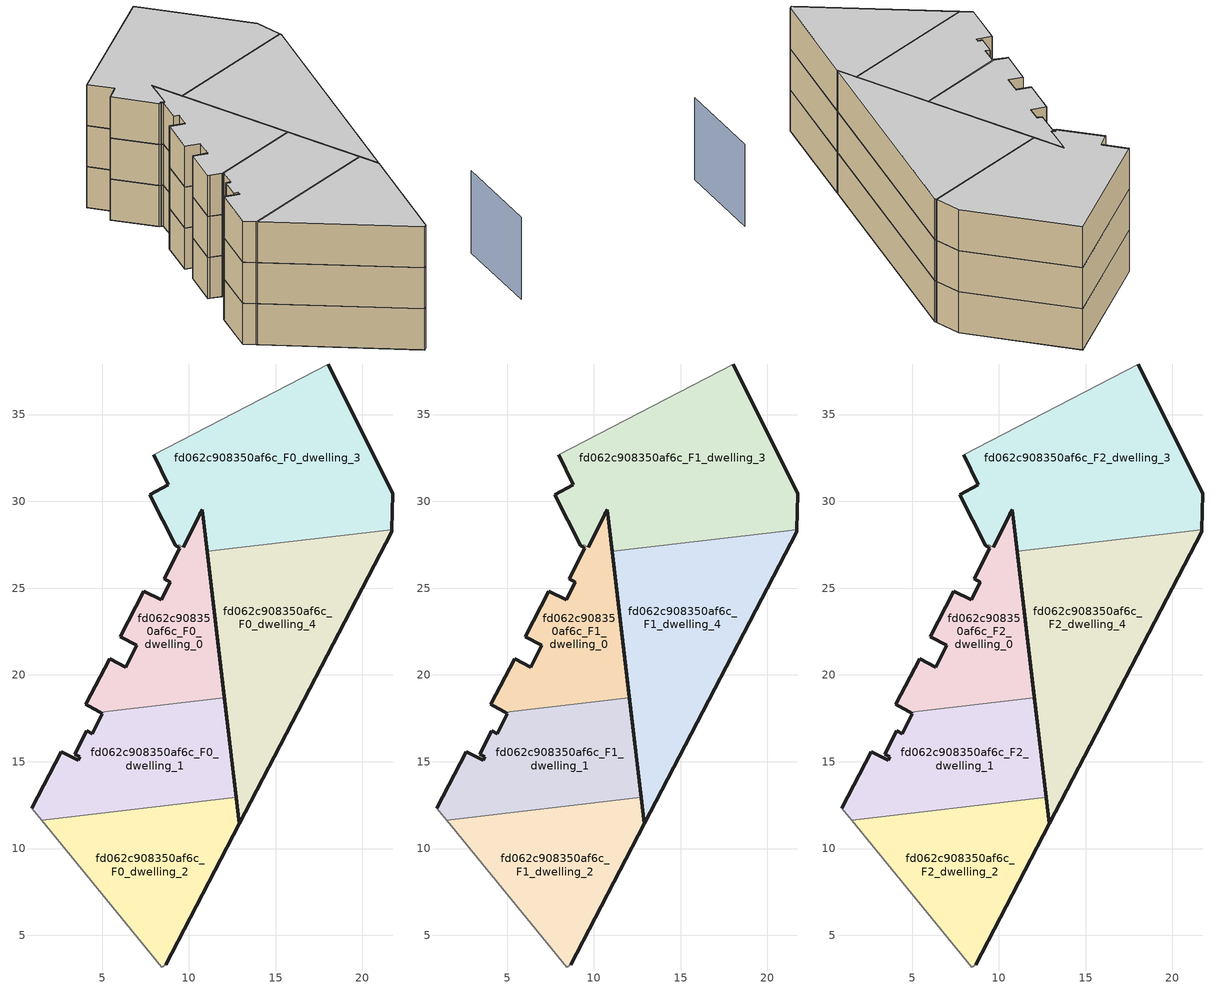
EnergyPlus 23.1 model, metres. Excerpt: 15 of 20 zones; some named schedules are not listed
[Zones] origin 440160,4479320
fd062c908350af6c_F0_dwelling_0
 floor ground (EU_floor_Construction): 12.04,18.68 10.76,29.53 10.65,29.29 10.64,29.29 10.64,29.28 9.68,27.36 9.42,27.51 9.35,27.38 9.48,27.3 8.59,25.53 8.92,25.35 8.41,24.35 7.41,24.83 6.04,22.19 6.99,21.7 6.36,20.44 5.43,20.93 4.07,18.31 4.2,18.24 4.22,18.22 4.91,17.84 z0
 wall outside (EU_wall_Construction): 4.91,17.84 4.22,18.22 4.2,18.24 4.07,18.31 5.43,20.93 6.36,20.44 6.99,21.7 6.04,22.19 7.41,24.83 8.41,24.35 8.92,25.35 8.59,25.53 9.48,27.3 9.35,27.38 / 9.68,27.36 10.64,29.28 / 10.64,29.29 10.65,29.29 10.76,29.53 12.04,18.68 z0:3
 wall to fd062c908350af6c_F0_dwelling_1 (EU_wall_Construction): 12.04,18.68 4.91,17.84 z0:3
 wall to fd062c908350af6c_F0_dwelling_3 (EU_wall_Construction): 9.35,27.38 9.42,27.51 9.68,27.36 / 10.64,29.28 10.64,29.29 z0:3
fd062c908350af6c_F0_dwelling_1
 floor ground (EU_floor_Construction): 12.72,12.95 12.04,18.68 4.91,17.84 5.01,17.78 4.43,16.62 4.13,16.78 3.41,15.43 3.72,15.28 3.63,15.08 2.64,15.58 0.95,12.33 1.52,11.63 z0
 wall outside (EU_wall_Construction): 12.04,18.68 12.72,12.95 / 0.95,12.33 2.64,15.58 3.63,15.08 3.72,15.28 3.41,15.43 4.13,16.78 4.43,16.62 5.01,17.78 4.91,17.84 z0:3
 wall to fd062c908350af6c_F0_dwelling_2 (EU_wall_Construction): 12.72,12.95 1.52,11.63 z0:3
 wall adiabatic (EU_wall_Construction): 1.52,11.63 0.95,12.33 z0:3
fd062c908350af6c_F0_dwelling_2
 floor ground (EU_floor_Construction): 8.66,3.32 12.9,11.44 12.72,12.95 1.52,11.63 8.43,3.18 z0
 wall outside (EU_wall_Construction): 12.72,12.95 12.9,11.44 8.66,3.32 z0:3
 wall adiabatic (EU_wall_Construction): 8.66,3.32 8.43,3.18 1.52,11.63 z0:3
fd062c908350af6c_F0_dwelling_3
 floor ground (EU_floor_Construction): 21.68,28.37 21.75,30.45 18.02,37.91 7.97,32.67 8.81,30.97 7.74,30.39 9.25,27.44 9.35,27.38 9.42,27.51 9.68,27.36 10.4,28.79 10.4,28.8 10.64,29.28 10.64,29.29 10.76,29.53 11.05,27.12 z0
 wall outside (EU_wall_Construction): 9.35,27.38 9.25,27.44 7.74,30.39 8.81,30.97 7.97,32.67 / 18.02,37.91 21.75,30.45 21.68,28.37 / 11.05,27.12 10.76,29.53 10.64,29.29 / 10.64,29.28 10.4,28.8 10.4,28.79 9.68,27.36 z0:3
 wall adiabatic (EU_wall_Construction): 7.97,32.67 18.02,37.91 z0:3
 wall to fd062c908350af6c_F0_dwelling_4 (EU_wall_Construction): 21.68,28.37 11.05,27.12 z0:3
fd062c908350af6c_F0_dwelling_4
 floor ground (EU_floor_Construction): 12.9,11.44 21.68,28.26 21.68,28.37 11.05,27.12 z0
 wall outside (EU_wall_Construction): 21.68,28.37 21.68,28.26 12.9,11.44 11.05,27.12 z0:3
fd062c908350af6c_F1_dwelling_0
 floor to fd062c908350af6c_F0_dwelling_0 (EU_floor_Construction): 12.04,18.68 10.76,29.53 10.65,29.29 10.64,29.29 10.64,29.28 9.68,27.36 9.42,27.51 9.35,27.38 9.48,27.3 8.59,25.53 8.92,25.35 8.41,24.35 7.41,24.83 6.04,22.19 6.99,21.7 6.36,20.44 5.43,20.93 4.07,18.31 4.2,18.24 4.22,18.22 4.91,17.84 z3
 wall outside (EU_wall_Construction): 4.91,17.84 4.22,18.22 4.2,18.24 4.07,18.31 5.43,20.93 6.36,20.44 6.99,21.7 6.04,22.19 7.41,24.83 8.41,24.35 8.92,25.35 8.59,25.53 9.48,27.3 9.35,27.38 / 9.68,27.36 10.64,29.28 / 10.64,29.29 10.65,29.29 10.76,29.53 12.04,18.68 z3:6
 wall to fd062c908350af6c_F1_dwelling_1 (EU_wall_Construction): 12.04,18.68 4.91,17.84 z3:6
 wall to fd062c908350af6c_F1_dwelling_3 (EU_wall_Construction): 9.35,27.38 9.42,27.51 9.68,27.36 / 10.64,29.28 10.64,29.29 z3:6
fd062c908350af6c_F1_dwelling_1
 floor to fd062c908350af6c_F0_dwelling_1 (EU_floor_Construction): 12.72,12.95 12.04,18.68 4.91,17.84 5.01,17.78 4.43,16.62 4.13,16.78 3.41,15.43 3.72,15.28 3.63,15.08 2.64,15.58 0.95,12.33 1.52,11.63 z3
 wall outside (EU_wall_Construction): 12.04,18.68 12.72,12.95 / 0.95,12.33 2.64,15.58 3.63,15.08 3.72,15.28 3.41,15.43 4.13,16.78 4.43,16.62 5.01,17.78 4.91,17.84 z3:6
 wall to fd062c908350af6c_F1_dwelling_2 (EU_wall_Construction): 12.72,12.95 1.52,11.63 z3:6
 wall adiabatic (EU_wall_Construction): 1.52,11.63 0.95,12.33 z3:6
fd062c908350af6c_F1_dwelling_2
 floor to fd062c908350af6c_F0_dwelling_2 (EU_floor_Construction): 8.66,3.32 12.9,11.44 12.72,12.95 1.52,11.63 8.43,3.18 z3
 wall outside (EU_wall_Construction): 12.72,12.95 12.9,11.44 8.66,3.32 z3:6
 wall adiabatic (EU_wall_Construction): 8.66,3.32 8.43,3.18 1.52,11.63 z3:6
fd062c908350af6c_F1_dwelling_3
 floor to fd062c908350af6c_F0_dwelling_3 (EU_floor_Construction): 21.68,28.37 21.75,30.45 18.02,37.91 7.97,32.67 8.81,30.97 7.74,30.39 9.25,27.44 9.35,27.38 9.42,27.51 9.68,27.36 10.4,28.79 10.4,28.8 10.64,29.28 10.64,29.29 10.76,29.53 11.05,27.12 z3
 wall outside (EU_wall_Construction): 9.35,27.38 9.25,27.44 7.74,30.39 8.81,30.97 7.97,32.67 / 18.02,37.91 21.75,30.45 21.68,28.37 / 11.05,27.12 10.76,29.53 10.64,29.29 / 10.64,29.28 10.4,28.8 10.4,28.79 9.68,27.36 z3:6
 wall adiabatic (EU_wall_Construction): 7.97,32.67 18.02,37.91 z3:6
 wall to fd062c908350af6c_F1_dwelling_4 (EU_wall_Construction): 21.68,28.37 11.05,27.12 z3:6
fd062c908350af6c_F1_dwelling_4
 floor to fd062c908350af6c_F0_dwelling_4 (EU_floor_Construction): 12.9,11.44 21.68,28.26 21.68,28.37 11.05,27.12 z3
 wall outside (EU_wall_Construction): 21.68,28.37 21.68,28.26 12.9,11.44 11.05,27.12 z3:6
fd062c908350af6c_F2_dwelling_0
 floor to fd062c908350af6c_F1_dwelling_0 (EU_floor_Construction): 12.04,18.68 10.76,29.53 10.65,29.29 10.64,29.29 10.64,29.28 9.68,27.36 9.42,27.51 9.35,27.38 9.48,27.3 8.59,25.53 8.92,25.35 8.41,24.35 7.41,24.83 6.04,22.19 6.99,21.7 6.36,20.44 5.43,20.93 4.07,18.31 4.2,18.24 4.22,18.22 4.91,17.84 z6
 wall outside (EU_wall_Construction): 4.91,17.84 4.22,18.22 4.2,18.24 4.07,18.31 5.43,20.93 6.36,20.44 6.99,21.7 6.04,22.19 7.41,24.83 8.41,24.35 8.92,25.35 8.59,25.53 9.48,27.3 9.35,27.38 / 9.68,27.36 10.64,29.28 / 10.64,29.29 10.65,29.29 10.76,29.53 12.04,18.68 z6:9
 wall to fd062c908350af6c_F2_dwelling_1 (EU_wall_Construction): 12.04,18.68 4.91,17.84 z6:9
 wall to fd062c908350af6c_F2_dwelling_3 (EU_wall_Construction): 9.35,27.38 9.42,27.51 9.68,27.36 / 10.64,29.28 10.64,29.29 z6:9
 ceiling to fd062c908350af6c_F3_dwelling_0 (EU_floor_Construction): 10.76,29.53 12.04,18.68 4.91,17.84 4.22,18.22 4.2,18.24 4.07,18.31 5.43,20.93 6.36,20.44 6.99,21.7 6.04,22.19 7.41,24.83 8.41,24.35 8.92,25.35 8.59,25.53 9.48,27.3 9.35,27.38 9.42,27.51 9.68,27.36 10.64,29.28 10.64,29.29 10.65,29.29 z9
fd062c908350af6c_F2_dwelling_1
 floor to fd062c908350af6c_F1_dwelling_1 (EU_floor_Construction): 12.72,12.95 12.04,18.68 4.91,17.84 5.01,17.78 4.43,16.62 4.13,16.78 3.41,15.43 3.72,15.28 3.63,15.08 2.64,15.58 0.95,12.33 1.52,11.63 z6
 wall outside (EU_wall_Construction): 12.04,18.68 12.72,12.95 / 0.95,12.33 2.64,15.58 3.63,15.08 3.72,15.28 3.41,15.43 4.13,16.78 4.43,16.62 5.01,17.78 4.91,17.84 z6:9
 wall to fd062c908350af6c_F2_dwelling_2 (EU_wall_Construction): 12.72,12.95 1.52,11.63 z6:9
 wall adiabatic (EU_wall_Construction): 1.52,11.63 0.95,12.33 z6:9
 ceiling to fd062c908350af6c_F3_dwelling_1 (EU_floor_Construction): 12.04,18.68 12.72,12.95 1.52,11.63 0.95,12.33 2.64,15.58 3.63,15.08 3.72,15.28 3.41,15.43 4.13,16.78 4.43,16.62 5.01,17.78 4.91,17.84 z9
fd062c908350af6c_F2_dwelling_2
 floor to fd062c908350af6c_F1_dwelling_2 (EU_floor_Construction): 8.66,3.32 12.9,11.44 12.72,12.95 1.52,11.63 8.43,3.18 z6
 wall outside (EU_wall_Construction): 12.72,12.95 12.9,11.44 8.66,3.32 z6:9
 wall adiabatic (EU_wall_Construction): 8.66,3.32 8.43,3.18 1.52,11.63 z6:9
 ceiling to fd062c908350af6c_F3_dwelling_2 (EU_floor_Construction): 12.72,12.95 12.9,11.44 8.66,3.32 8.43,3.18 1.52,11.63 z9
fd062c908350af6c_F2_dwelling_3
 floor to fd062c908350af6c_F1_dwelling_3 (EU_floor_Construction): 21.68,28.37 21.75,30.45 18.02,37.91 7.97,32.67 8.81,30.97 7.74,30.39 9.25,27.44 9.35,27.38 9.42,27.51 9.68,27.36 10.4,28.79 10.4,28.8 10.64,29.28 10.64,29.29 10.76,29.53 11.05,27.12 z6
 wall outside (EU_wall_Construction): 9.35,27.38 9.25,27.44 7.74,30.39 8.81,30.97 7.97,32.67 / 18.02,37.91 21.75,30.45 21.68,28.37 / 11.05,27.12 10.76,29.53 10.64,29.29 / 10.64,29.28 10.4,28.8 10.4,28.79 9.68,27.36 z6:9
 wall adiabatic (EU_wall_Construction): 7.97,32.67 18.02,37.91 z6:9
 wall to fd062c908350af6c_F2_dwelling_4 (EU_wall_Construction): 21.68,28.37 11.05,27.12 z6:9
 ceiling to fd062c908350af6c_F3_dwelling_3 (EU_floor_Construction): 18.02,37.91 21.75,30.45 21.68,28.37 11.05,27.12 10.76,29.53 10.64,29.29 10.64,29.28 10.4,28.8 10.4,28.79 9.68,27.36 9.42,27.51 9.35,27.38 9.25,27.44 7.74,30.39 8.81,30.97 7.97,32.67 z9
fd062c908350af6c_F2_dwelling_4
 floor to fd062c908350af6c_F1_dwelling_4 (EU_floor_Construction): 12.9,11.44 21.68,28.26 21.68,28.37 11.05,27.12 z6
 wall outside (EU_wall_Construction): 21.68,28.37 21.68,28.26 12.9,11.44 11.05,27.12 z6:9
 ceiling to fd062c908350af6c_F3_dwelling_4 (EU_floor_Construction): 21.68,28.37 21.68,28.26 12.9,11.44 11.05,27.12 z9
shading: 17.84,3.42 20.34,10.17 z0:6
[Building]
EU S2 Campaign: North Axis=0; Terrain=City; Solar Distribution=FullExterior
[Site:Location]
Madrid: Latitude=40.5; Longitude=-3.5; Time Zone=1; Elevation=609
[SizingPeriod:WeatherFileDays]
AnnualSizingPeriod: Begin Month=1; Begin Day of Month=1; End Month=12; End Day of Month=31; Day of Week for Start Day=Monday; Use Weather File Daylight Saving Period=No; Use Weather File Rain and Snow Indicators=No
[MATERIAL]
EU_InternalMass_Material: Roughness=MediumRough; Thickness=0.1; Conductivity=1; Density=1800; Specific Heat=900; Thermal Absorptance=0.9; Solar Absorptance=0.7; Visible Absorptance=0.7
[MATERIAL:NOMASS] Roughness=MediumRough; Thermal Absorptance=0.9; Solar Absorptance=0.7; Visible Absorptance=0.7
Name | Thermal Resistance
EU_wall_NoMass | 1.60022
EU_floor_NoMass | 0.470652
[CONSTRUCTION]
EU_wall_Construction: EU_wall_NoMass
EU_floor_Construction: EU_floor_NoMass
EU_InternalMass_Construction: EU_InternalMass_Material
[ZONE] Type=1; Multiplier=1; Ceiling Height=autocalculate; Floor Area=autocalculate; Part of Total Floor Area=Yes
Name | Volume
fd062c908350af6c_F0_dwelling_0; fd062c908350af6c_F1_dwelling_0; fd062c908350af6c_F2_dwelling_0 | 134.066
fd062c908350af6c_F0_dwelling_1; fd062c908350af6c_F1_dwelling_1; fd062c908350af6c_F2_dwelling_1 | 169.915
fd062c908350af6c_F0_dwelling_2; fd062c908350af6c_F1_dwelling_2; fd062c908350af6c_F2_dwelling_2 | 169.937
fd062c908350af6c_F0_dwelling_3; fd062c908350af6c_F1_dwelling_3; fd062c908350af6c_F2_dwelling_3 | 290.74
fd062c908350af6c_F0_dwelling_4; fd062c908350af6c_F1_dwelling_4; fd062c908350af6c_F2_dwelling_4 | 254.874
[INTERNALMASS] Construction=EU_InternalMass_Construction
Name | Zone or ZoneList | Surface Area
fd062c908350af6c_F0_dwelling_0_EU_InternalMass | fd062c908350af6c_F0_dwelling_0 | 44.689
fd062c908350af6c_F0_dwelling_1_EU_InternalMass | fd062c908350af6c_F0_dwelling_1 | 56.6383
fd062c908350af6c_F0_dwelling_2_EU_InternalMass | fd062c908350af6c_F0_dwelling_2 | 56.6456
fd062c908350af6c_F0_dwelling_3_EU_InternalMass | fd062c908350af6c_F0_dwelling_3 | 96.9165
fd062c908350af6c_F0_dwelling_4_EU_InternalMass | fd062c908350af6c_F0_dwelling_4 | 84.9582
fd062c908350af6c_F1_dwelling_0_EU_InternalMass | fd062c908350af6c_F1_dwelling_0 | 44.689
fd062c908350af6c_F1_dwelling_1_EU_InternalMass | fd062c908350af6c_F1_dwelling_1 | 56.6383
fd062c908350af6c_F1_dwelling_2_EU_InternalMass | fd062c908350af6c_F1_dwelling_2 | 56.6456
fd062c908350af6c_F1_dwelling_3_EU_InternalMass | fd062c908350af6c_F1_dwelling_3 | 96.9165
fd062c908350af6c_F1_dwelling_4_EU_InternalMass | fd062c908350af6c_F1_dwelling_4 | 84.9582
fd062c908350af6c_F2_dwelling_0_EU_InternalMass | fd062c908350af6c_F2_dwelling_0 | 44.689
fd062c908350af6c_F2_dwelling_1_EU_InternalMass | fd062c908350af6c_F2_dwelling_1 | 56.6383
fd062c908350af6c_F2_dwelling_2_EU_InternalMass | fd062c908350af6c_F2_dwelling_2 | 56.6456
fd062c908350af6c_F2_dwelling_3_EU_InternalMass | fd062c908350af6c_F2_dwelling_3 | 96.9165
fd062c908350af6c_F2_dwelling_4_EU_InternalMass | fd062c908350af6c_F2_dwelling_4 | 84.9582
[OTHEREQUIPMENT] Fuel Type=Electricity; Design Level Calculation Method=Watts/Area; Power per Zone Floor Area=1; Fraction Latent=0; Fraction Radiant=0; Fraction Lost=0; Carbon Dioxide Generation Rate=0; EndUse Subcategory=EU_Step8_InternalGains
Name | Zone or ZoneList or Space or SpaceList | Schedule
EU_Step8_InternalGain_fd062c908350af6c_F0_dwelling_0_f000 | fd062c908350af6c_F0_dwelling_0 | EU_Step8_GainSchedule_fd062c908350af6c_F0_dwelling_0_f000
EU_Step8_InternalGain_fd062c908350af6c_F0_dwelling_1_f000 | fd062c908350af6c_F0_dwelling_1 | EU_Step8_GainSchedule_fd062c908350af6c_F0_dwelling_1_f000
EU_Step8_InternalGain_fd062c908350af6c_F0_dwelling_2_f000 | fd062c908350af6c_F0_dwelling_2 | EU_Step8_GainSchedule_fd062c908350af6c_F0_dwelling_2_f000
EU_Step8_InternalGain_fd062c908350af6c_F0_dwelling_3_f000 | fd062c908350af6c_F0_dwelling_3 | EU_Step8_GainSchedule_fd062c908350af6c_F0_dwelling_3_f000
EU_Step8_InternalGain_fd062c908350af6c_F0_dwelling_4_f000 | fd062c908350af6c_F0_dwelling_4 | EU_Step8_GainSchedule_fd062c908350af6c_F0_dwelling_4_f000
EU_Step8_InternalGain_fd062c908350af6c_F1_dwelling_0_f000 | fd062c908350af6c_F1_dwelling_0 | EU_Step8_GainSchedule_fd062c908350af6c_F1_dwelling_0_f000
EU_Step8_InternalGain_fd062c908350af6c_F1_dwelling_1_f000 | fd062c908350af6c_F1_dwelling_1 | EU_Step8_GainSchedule_fd062c908350af6c_F1_dwelling_1_f000
EU_Step8_InternalGain_fd062c908350af6c_F1_dwelling_2_f000 | fd062c908350af6c_F1_dwelling_2 | EU_Step8_GainSchedule_fd062c908350af6c_F1_dwelling_2_f000
EU_Step8_InternalGain_fd062c908350af6c_F1_dwelling_3_f000 | fd062c908350af6c_F1_dwelling_3 | EU_Step8_GainSchedule_fd062c908350af6c_F1_dwelling_3_f000
EU_Step8_InternalGain_fd062c908350af6c_F1_dwelling_4_f000 | fd062c908350af6c_F1_dwelling_4 | EU_Step8_GainSchedule_fd062c908350af6c_F1_dwelling_4_f000
EU_Step8_InternalGain_fd062c908350af6c_F2_dwelling_0_f000 | fd062c908350af6c_F2_dwelling_0 | EU_Step8_GainSchedule_fd062c908350af6c_F2_dwelling_0_f000
EU_Step8_InternalGain_fd062c908350af6c_F2_dwelling_1_f000 | fd062c908350af6c_F2_dwelling_1 | EU_Step8_GainSchedule_fd062c908350af6c_F2_dwelling_1_f000
EU_Step8_InternalGain_fd062c908350af6c_F2_dwelling_2_f000 | fd062c908350af6c_F2_dwelling_2 | EU_Step8_GainSchedule_fd062c908350af6c_F2_dwelling_2_f000
EU_Step8_InternalGain_fd062c908350af6c_F2_dwelling_3_f000 | fd062c908350af6c_F2_dwelling_3 | EU_Step8_GainSchedule_fd062c908350af6c_F2_dwelling_3_f000
EU_Step8_InternalGain_fd062c908350af6c_F2_dwelling_4_f000 | fd062c908350af6c_F2_dwelling_4 | EU_Step8_GainSchedule_fd062c908350af6c_F2_dwelling_4_f000
[ZONEVENTILATION:DESIGNFLOWRATE] Schedule=EU_AlwaysOn; Design Flow Rate Calculation Method=AirChanges/Hour; Air Changes per Hour=0.480704; Ventilation Type=Natural; Fan Pressure Rise=0; Fan Total Efficiency=1; Constant Term Coefficient=1; Temperature Term Coefficient=0; Velocity Term Coefficient=0; Velocity Squared Term Coefficient=0; Minimum Indoor Temperature=-100; Maximum Indoor Temperature=100; Delta Temperature=-100; Minimum Outdoor Temperature=-100; Maximum Outdoor Temperature=100; Maximum Wind Speed=40
Name | Zone or ZoneList or Space or SpaceList
EU_ConstantAir_fd062c908350af6c_F0_dwelling_0 | fd062c908350af6c_F0_dwelling_0
EU_ConstantAir_fd062c908350af6c_F0_dwelling_1 | fd062c908350af6c_F0_dwelling_1
EU_ConstantAir_fd062c908350af6c_F0_dwelling_2 | fd062c908350af6c_F0_dwelling_2
EU_ConstantAir_fd062c908350af6c_F0_dwelling_3 | fd062c908350af6c_F0_dwelling_3
EU_ConstantAir_fd062c908350af6c_F0_dwelling_4 | fd062c908350af6c_F0_dwelling_4
EU_ConstantAir_fd062c908350af6c_F1_dwelling_0 | fd062c908350af6c_F1_dwelling_0
EU_ConstantAir_fd062c908350af6c_F1_dwelling_1 | fd062c908350af6c_F1_dwelling_1
EU_ConstantAir_fd062c908350af6c_F1_dwelling_2 | fd062c908350af6c_F1_dwelling_2
EU_ConstantAir_fd062c908350af6c_F1_dwelling_3 | fd062c908350af6c_F1_dwelling_3
EU_ConstantAir_fd062c908350af6c_F1_dwelling_4 | fd062c908350af6c_F1_dwelling_4
EU_ConstantAir_fd062c908350af6c_F2_dwelling_0 | fd062c908350af6c_F2_dwelling_0
EU_ConstantAir_fd062c908350af6c_F2_dwelling_1 | fd062c908350af6c_F2_dwelling_1
EU_ConstantAir_fd062c908350af6c_F2_dwelling_2 | fd062c908350af6c_F2_dwelling_2
EU_ConstantAir_fd062c908350af6c_F2_dwelling_3 | fd062c908350af6c_F2_dwelling_3
EU_ConstantAir_fd062c908350af6c_F2_dwelling_4 | fd062c908350af6c_F2_dwelling_4
[HVACTEMPLATE:THERMOSTAT] Constant Heating Setpoint=20; Constant Cooling Setpoint=50
EU_HeatOnly_fd062c908350af6c_F0_dwelling_0; EU_HeatOnly_fd062c908350af6c_F0_dwelling_1; EU_HeatOnly_fd062c908350af6c_F0_dwelling_2; EU_HeatOnly_fd062c908350af6c_F0_dwelling_3; EU_HeatOnly_fd062c908350af6c_F0_dwelling_4; EU_HeatOnly_fd062c908350af6c_F1_dwelling_0; EU_HeatOnly_fd062c908350af6c_F1_dwelling_1; EU_HeatOnly_fd062c908350af6c_F1_dwelling_2; EU_HeatOnly_fd062c908350af6c_F1_dwelling_3; EU_HeatOnly_fd062c908350af6c_F1_dwelling_4; EU_HeatOnly_fd062c908350af6c_F2_dwelling_0; EU_HeatOnly_fd062c908350af6c_F2_dwelling_1; EU_HeatOnly_fd062c908350af6c_F2_dwelling_2; EU_HeatOnly_fd062c908350af6c_F2_dwelling_3; EU_HeatOnly_fd062c908350af6c_F2_dwelling_4; EU_HeatOnly_fd062c908350af6c_F3_dwelling_0; EU_HeatOnly_fd062c908350af6c_F3_dwelling_1; EU_HeatOnly_fd062c908350af6c_F3_dwelling_2; EU_HeatOnly_fd062c908350af6c_F3_dwelling_3; EU_HeatOnly_fd062c908350af6c_F3_dwelling_4
[HVACTEMPLATE:ZONE:IDEALLOADSAIRSYSTEM] System Availability Schedule=EU_AlwaysOn; Maximum Heating Supply Air Temperature=50; Minimum Cooling Supply Air Temperature=13; Maximum Heating Supply Air Humidity Ratio=0.0156; Minimum Cooling Supply Air Humidity Ratio=0.0077; Heating Limit=NoLimit; Cooling Limit=NoLimit; Heating Availability Schedule=EU_AlwaysOn; Cooling Availability Schedule=EU_CoolingOff; Dehumidification Control Type=ConstantSensibleHeatRatio; Cooling Sensible Heat Ratio=0.7; Dehumidification Setpoint=60; Humidification Control Type=None; Humidification Setpoint=30; Outdoor Air Method=None; Outdoor Air Flow Rate per Person=0.00944; Outdoor Air Flow Rate per Zone Floor Area=0; Outdoor Air Flow Rate per Zone=0; Demand Controlled Ventilation Type=None; Outdoor Air Economizer Type=NoEconomizer; Heat Recovery Type=None; Sensible Heat Recovery Effectiveness=0.7; Latent Heat Recovery Effectiveness=0.65
Name | Template Thermostat
fd062c908350af6c_F0_dwelling_0 | EU_HeatOnly_fd062c908350af6c_F0_dwelling_0
fd062c908350af6c_F0_dwelling_1 | EU_HeatOnly_fd062c908350af6c_F0_dwelling_1
